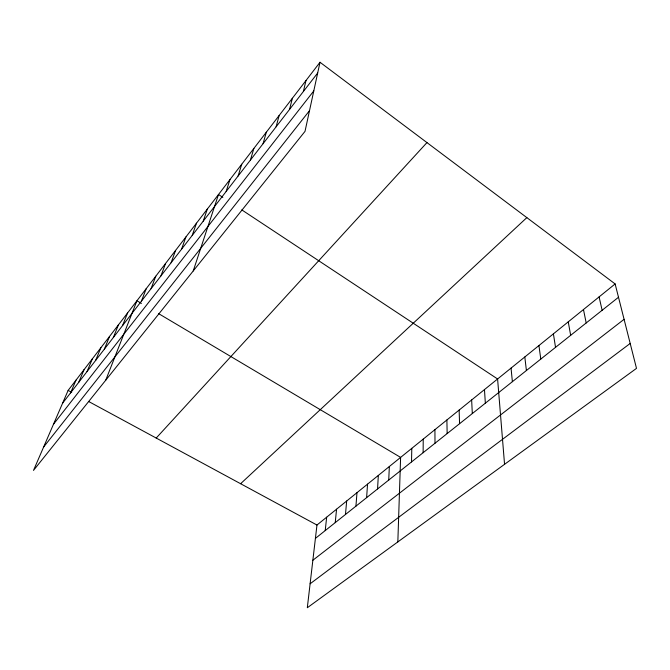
<?xml version="1.0" encoding="UTF-8"?>
<svg xmlns="http://www.w3.org/2000/svg" width="670" height="670" viewBox="0 0 670 670"><rect width="100%" height="100%" fill="white"/><g stroke="black" fill="none" stroke-linecap="round" stroke-linejoin="round"><path stroke-width="1" d="M423.122 452.694L423.231 439.11M411.514 461.931L411.799 448.356M397.838 541.921L400.61 457.401L158.455 313.535M388.734 480.055L389.345 466.513M377.562 488.949L378.324 475.424M366.624 497.643L367.537 484.142M355.938 506.151L356.984 492.676M345.477 514.468L346.666 501.026M335.243 522.617L336.558 509.2M325.218 530.59L326.659 517.198M615.127 283.938L316.969 525.037L307.312 607.74L636.5 368.374L615.127 283.938L320.009 62.26L68.131 390.401L33.5 470.407L305.017 131.362L320.009 62.26M303.393 91.48L305.981 80.534M289.549 109.411L292.371 98.264M276.107 126.806L279.156 115.475M263.067 143.69L266.325 132.191M250.404 160.08L253.863 148.43M238.101 176.001L241.744 164.217M226.15 191.478L229.961 179.568M193.228 270.948L218.504 194.501L222.834 197.365M203.219 221.167L207.348 209.032M192.215 235.404L196.486 223.177M181.511 249.265L185.917 236.954M171.084 262.757L175.615 250.371M160.934 275.906L165.574 263.452M151.035 288.72L155.792 276.199M141.387 301.199L146.253 288.628M105.743 380.192L136.94 300.755L141.437 303.426M122.543 325.603L127.585 312.94M113.331 337.521L118.464 324.824M104.352 349.154L109.57 336.424M95.592 360.493L100.877 347.738M87.041 371.557L92.401 358.785M78.691 382.361L84.118 369.572M70.543 392.913L76.037 380.108M62.586 403.214L317.68 72.996M53.474 424.269L313.795 90.911M43.592 447.083L309.498 110.701M156.211 438.054L426.958 142.593M240.605 483.715L526.846 217.624M315.411 538.395L618.502 297.254M312.856 560.246L624.08 319.314M310.109 583.796L630.194 343.45M68.131 390.401L71.698 392.327M88.54 401.439L316.969 525.037M241.803 209.903L497.592 378.977L504.552 464.318M599.089 296.902L602.129 310.277M583.469 309.532L586.191 322.957M568.244 321.843L570.664 335.31M553.403 333.844L555.531 347.345M538.931 345.553L540.791 359.078M524.811 356.968L526.411 370.518M511.043 368.106L512.382 381.682M484.469 389.588L485.348 403.189M471.647 399.957L472.308 413.558M459.126 410.082L459.578 423.691M446.89 419.981L447.15 433.582M434.931 429.654L434.998 443.247"/></g></svg>
